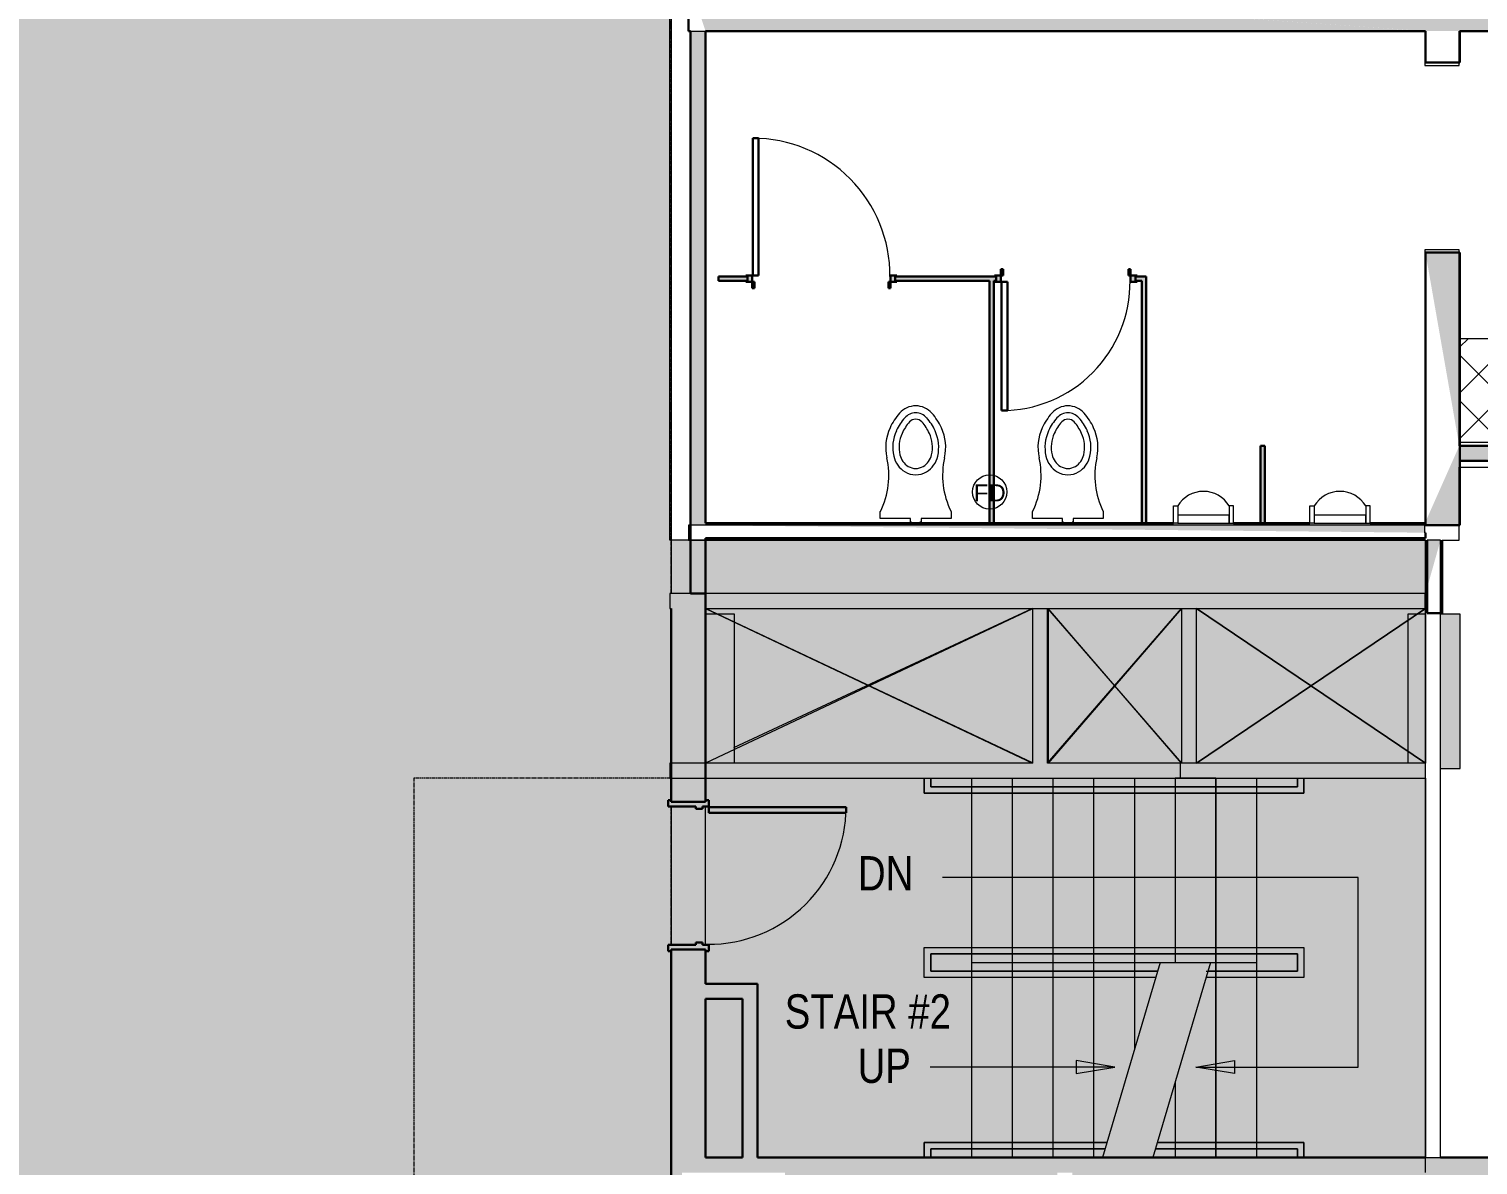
# Model space of a CAD drawing. Header units: inches. Extents: x -3744 to 107, y 238 to 2359.
# Drawn here: x -1227.5 to -889.6, y 1431.6 to 1696.6 of the extents above; entities that cross this region are included whole.
import ezdxf

# ---------------------------------------------------------------- set-up
doc = ezdxf.new("R2010")
doc.units = ezdxf.units.IN
doc.header["$MEASUREMENT"] = 0
doc.linetypes.add('IMPORT-CENTER2 _2_', pattern=[1.125, 0.75, -0.125, 0.125, -0.125])
doc.linetypes.add('IMPORT-HIDDEN4 _2_', pattern=[0.09375, 0.0625, -0.03125])
for name, color, linetype, lineweight in [('A-Anno-Bldg', 7, 'Continuous', 9), ('A-ANNO-NOTE', 131, 'Continuous', 9), ('A-Bldg-Patt', 7, 'Continuous', 9), ('A-DETL-GENF', 92, 'Continuous', 9), ('A-DETL-THIN', 151, 'Continuous', 9), ('A-DOOR', 31, 'Continuous', 18), ('A-Flor-Strs-Exst', 7, 'Continuous', 9), ('A-Grid', 7, 'IMPORT-CENTER2 _2_', 9), ('A-WALL', 113, 'Continuous', 18), ('A-Wall-Bldg', 7, 'Continuous', 9), ('A-WALL-PATT', 111, 'Continuous', 18), ('core model_dwg', 8, 'Continuous', 9), ('I-WALL', 2, 'Continuous', 18), ('P-SANR-FIXT', 6, 'Continuous', 18), ('Q-CASE', 31, 'Continuous', 18)]:
    doc.layers.add(name, color=color, linetype=linetype, lineweight=lineweight)
doc.styles.add('Arial', font='arial.ttf', dxfattribs={"width": 0.8, "height": 8})
doc.styles.add('Arial_1', font='arial.ttf', dxfattribs={"height": 4})
pattern_1 = [(225, (-873.228, 1599.397), (5.341485, -5.341485), []), (315, (-873.228, 1599.397), (5.341485, 5.341485), [])]

# ---------------------------------------------------------------- blocks, each defined once
blk = doc.blocks.new('Door - Single - Solid Door 3-6994858-Level 05  CONSTRUCTION')
at = {"layer": 'A-DOOR'}
h = blk.add_hatch(color=250, dxfattribs=at)
h.paths.add_polyline_path([(-13.63, -0.68), (-12.13, -0.68), (-12.13, -2.14), (-11.63, -2.14), (-11.63, -0.64), (-12.13, -0.64), (-12.13, 0.86), (-13.63, 0.86), (-13.63, 0.59), (-13.26, 0.59), (-13.26, -0.41), (-13.63, -0.41), (-13.63, -0.64)], flags=0)
h.paths.add_polyline_path([(19.62, -0.64), (19.62, -2.14), (20.12, -2.14), (20.12, -0.68), (21.62, -0.68), (21.62, -0.41), (21.24, -0.41), (21.24, 0.59), (21.62, 0.59), (21.62, 0.86), (20.12, 0.86), (20.12, -0.64)], flags=0)
at = {"layer": 'A-DOOR', "color": 8, "lineweight": 30}
for p, q in [((-12.01, 32.86), (-10.63, 32.86)), ((-12.01, 0.86), (-12.01, 32.86)), ((-10.63, 32.86), (-10.63, 0.86)), ((-13.63, 0.86), (-13.63, 0.59)), ((-12.13, 0.86), (-13.63, 0.86)), ((-12.13, -0.64), (-12.13, 0.86)), ((-10.63, 0.86), (-12.01, 0.86)), ((21.62, 0.86), (20.12, 0.86)), ((20.12, 0.86), (20.12, -0.64)), ((21.62, 0.59), (21.62, 0.86)), ((-13.63, -0.41), (-13.63, -0.68)), ((-13.63, -0.68), (-12.13, -0.68)), ((-11.63, -0.64), (-12.13, -0.64)), ((-12.13, -0.68), (-12.13, -2.14)), ((-12.13, -2.14), (-11.63, -2.14)), ((-11.63, -2.14), (-11.63, -0.64)), ((20.12, -0.64), (19.62, -0.64)), ((19.62, -0.64), (19.62, -2.14)), ((19.62, -2.14), (20.12, -2.14)), ((20.12, -2.14), (20.12, -0.68)), ((20.12, -0.68), (21.62, -0.68)), ((21.62, -0.68), (21.62, -0.41))]:
    blk.add_line(p, q, dxfattribs=at)
at = {"layer": 'A-DOOR', "lineweight": 9}
blk.add_arc((-12.01, 0.86), 32, 359.5, 90, dxfattribs=at)
blk = doc.blocks.new('Door - Single - Solid Door 4-V7-Level 05  CONSTRUCTION')
at = {"layer": 'A-DOOR'}
h = blk.add_hatch(color=250, dxfattribs=at)
h.paths.add_polyline_path([(-11.13, -0.86), (-11.13, 0.64), (-10.63, 0.64), (-10.63, 2.14), (-11.13, 2.14), (-11.13, 0.68), (-12.63, 0.68), (-12.63, 0.41), (-12.26, 0.41), (-12.26, -0.59), (-12.63, -0.59), (-12.63, -0.86), (-12.26, -0.86)], flags=0)
h.paths.add_polyline_path([(20.49, -0.86), (20.62, -0.86), (20.62, -0.59), (20.24, -0.59), (20.24, 0.41), (20.62, 0.41), (20.62, 0.68), (19.12, 0.68), (19.12, 2.14), (18.62, 2.14), (18.62, 0.64), (19.12, 0.64), (19.12, -0.86), (20.24, -0.86)], flags=0)
at = {"layer": 'A-DOOR', "color": 8, "lineweight": 30}
for p, q in [((-12.63, 0.68), (-11.13, 0.68)), ((-12.63, 0.41), (-12.63, 0.68)), ((-11.13, 2.14), (-10.63, 2.14)), ((-11.13, 0.68), (-11.13, 2.14)), ((-11.13, 0.64), (-11.13, -0.86)), ((-10.63, 0.64), (-11.13, 0.64)), ((-10.63, 2.14), (-10.63, 0.64)), ((18.62, 2.14), (19.12, 2.14)), ((18.62, 0.64), (18.62, 2.14)), ((19.12, 0.64), (18.62, 0.64)), ((19.12, 2.14), (19.12, 0.68)), ((19.12, 0.68), (20.62, 0.68)), ((19.12, -0.86), (19.12, 0.64)), ((20.62, 0.68), (20.62, 0.41)), ((-12.63, -0.86), (-12.63, -0.59)), ((-11.13, -0.86), (-12.63, -0.86)), ((-9.63, -0.86), (-11.01, -0.86)), ((-11.01, -0.86), (-11.01, -30.86)), ((-9.63, -30.86), (-9.63, -0.86)), ((20.62, -0.86), (19.12, -0.86)), ((20.62, -0.59), (20.62, -0.86)), ((-11.01, -30.86), (-9.63, -30.86))]:
    blk.add_line(p, q, dxfattribs=at)
at = {"layer": 'A-DOOR', "lineweight": 9}
blk.add_arc((-11.01, -0.86), 30, 270, 0.5, dxfattribs=at)
blk = doc.blocks.new('P-Toilet-Wall-3D - Wall Mount-7004060-Level 05  CONSTRUCTION')
at = {"layer": 'P-SANR-FIXT', "lineweight": 9}
for p, q in [((-1028.97, 1582.46), (-1028.97, 1584.08)), ((-1021.97, 1582.46), (-1028.97, 1582.46)), ((-1021.97, 1581.6), (-1021.97, 1582.46)), ((-1021.72, 1581.6), (-1021.97, 1581.6)), ((-1021.72, 1581.4), (-1021.72, 1581.6)), ((-1019.47, 1581.6), (-1019.72, 1581.6)), ((-1019.72, 1581.6), (-1019.72, 1581.4)), ((-1012.47, 1582.46), (-1019.47, 1582.46)), ((-1019.47, 1582.46), (-1019.47, 1581.6)), ((-1012.47, 1584.08), (-1012.47, 1582.46))]:
    blk.add_line(p, q, dxfattribs=at)
for centre, radius, start, end in [((-1020.72, 1603.7), 5.03, 41.296, 138.704), ((-1013.91, 1597.72), 14.09, 138.704, 155.296), ((-1013.91, 1597.72), 12.47, 138.704, 155.296), ((-1020.72, 1603.7), 3.4, 41.296, 138.704), ((-1020.72, 1603.7), 1.93, 41.296, 138.704), ((-1027.52, 1597.72), 12.47, 24.704, 41.296), ((-1027.52, 1597.72), 14.09, 24.704, 41.296), ((-1016.78, 1599.04), 10.93, 155.296, 192.704), ((-1016.78, 1599.04), 9.3, 155.296, 192.704), ((-1016.78, 1599.04), 7.83, 155.296, 192.704), ((-1013.91, 1597.72), 11, 138.704, 155.296), ((-1027.52, 1597.72), 11, 24.704, 41.296), ((-1024.65, 1599.04), 7.83, 347.296, 24.704), ((-1024.65, 1599.04), 9.3, 347.296, 24.704), ((-1024.65, 1599.04), 10.93, 347.296, 24.704), ((-1045.81, 1592.5), 18.83, 333.4615, 12.704), ((-1020.28, 1598.25), 5.71, 192.704, 239.296), ((-1020.28, 1598.25), 4.24, 192.704, 239.296), ((-1021.15, 1598.25), 4.24, 300.704, 347.296), ((-1021.15, 1598.25), 5.71, 300.704, 347.296), ((-995.62, 1592.5), 18.83, 167.296, 206.5385), ((-1020.72, 1597.53), 4.87, 239.296, 300.704), ((-1020.72, 1597.53), 3.4, 239.296, 300.704)]:
    blk.add_arc(centre, radius, start, end, dxfattribs=at)
blk = doc.blocks.new('C-Counter Top - ADJ HEIGHT-6993086-Level 05  CONSTRUCTION')
at = {"layer": 'Q-CASE', "lineweight": 9}
h = blk.add_hatch(dxfattribs=at)
h.set_pattern_fill('FP_1', color=256, style=0, pattern_type=2)
h.set_pattern_definition(pattern_1)
h.paths.add_polyline_path([(-47.26, 0), (-47.26, -0.75), (20.6, -0.75), (20.6, 0), (-46.27, 0)], flags=0)
h = blk.add_hatch(dxfattribs=at)
h.set_pattern_fill('FP_1', color=256, style=0, pattern_type=2)
h.set_pattern_definition(pattern_1)
h.paths.add_polyline_path([(20.6, -0.75), (-47.26, -0.75), (-47.26, -25), (20.6, -25)], flags=0)
h.paths.add_polyline_path([(-31.58, -3.06), (-20.56, -3.06), (-17.09, -3.22), (-16.84, -3.33), (-16.73, -3.58), (-16.57, -7.1), (-16.58, -17.07), (-16.73, -20.55), (-16.84, -20.8), (-17.1, -20.91), (-21.05, -21.06), (-31.59, -21.06), (-35.06, -20.91), (-35.31, -20.8), (-35.42, -20.54), (-35.57, -16.53), (-35.57, -7.1), (-35.42, -3.57), (-35.31, -3.33), (-35.05, -3.22), (-31.59, -3.06)], flags=0)
h.paths.add_polyline_path([(-2.78, -3.06), (8.25, -3.06), (11.72, -3.22), (11.97, -3.33), (12.08, -3.58), (12.23, -7.1), (12.23, -17.07), (12.08, -20.55), (11.97, -20.8), (11.71, -20.91), (7.76, -21.06), (-2.78, -21.06), (-6.25, -20.91), (-6.5, -20.8), (-6.61, -20.54), (-6.77, -16.53), (-6.77, -7.1), (-6.59, -3.53), (-6.5, -3.33), (-6.24, -3.22), (-2.78, -3.06)], flags=0)
h.paths.add_polyline_path([(-21.82, -7.46), (-25.59, -7.46), (-25.57, -8.41), (-25.6, -8.97), (-25.58, -9.02), (-25.58, -9.15), (-25.61, -9.27), (-25.67, -9.38), (-25.79, -9.5), (-25.91, -9.56), (-25.95, -9.58), (-26.07, -9.6), (-26.31, -9.54), (-26.41, -9.46), (-26.48, -9.38), (-26.54, -9.27), (-26.57, -9.15), (-26.56, -9.02), (-26.54, -9.02), (-26.57, -8.81), (-26.57, -8.33), (-26.57, -7.46), (-32.32, -7.46), (-33.13, -7.64), (-33.31, -7.75), (-33.81, -8.08), (-34.26, -8.81), (-34.3, -8.95), (-34.42, -9.56), (-34.42, -17.56), (-34.24, -18.37), (-34.14, -18.55), (-33.81, -19.05), (-33.08, -19.5), (-33.04, -19.52), (-32.32, -19.66), (-19.82, -19.66), (-19.02, -19.48), (-18.84, -19.38), (-18.33, -19.03), (-17.89, -18.32), (-17.87, -18.27), (-17.73, -17.56), (-17.73, -9.56), (-17.91, -8.76), (-18.01, -8.58), (-18.34, -8.08), (-19.07, -7.62), (-19.11, -7.61), (-19.82, -7.46), (-21.72, -7.46)], flags=0)
h.paths.add_polyline_path([(3.23, -7.46), (3.22, -7.46), (3.23, -8.41), (3.21, -8.97), (3.22, -9.02), (3.23, -9.15), (3.2, -9.27), (3.14, -9.38), (3.02, -9.5), (2.9, -9.56), (2.86, -9.58), (2.73, -9.6), (2.5, -9.54), (2.4, -9.46), (2.33, -9.38), (2.27, -9.27), (2.24, -9.15), (2.24, -9.02), (2.27, -9.02), (2.24, -8.81), (2.24, -8.33), (2.24, -7.46), (-3.52, -7.46), (-4.32, -7.64), (-4.5, -7.75), (-5, -8.08), (-5.45, -8.81), (-5.49, -8.95), (-5.61, -9.56), (-5.61, -17.56), (-5.43, -18.37), (-5.33, -18.55), (-5, -19.05), (-4.27, -19.5), (-4.23, -19.52), (-3.52, -19.66), (8.98, -19.66), (9.79, -19.48), (9.97, -19.38), (10.48, -19.03), (10.92, -18.32), (10.94, -18.27), (11.08, -17.56), (11.08, -9.56), (10.9, -8.76), (10.8, -8.58), (10.47, -8.08), (9.74, -7.62), (9.7, -7.61), (8.98, -7.46), (3.59, -7.46)], flags=0)
for p, q in [((-47.26, -0.75), (20.6, -0.75)), ((-47.26, -25), (20.6, -25))]:
    blk.add_line(p, q, dxfattribs=at)
blk = doc.blocks.new('Door - Single - Solid Door 3-7106579-Level 05  CONSTRUCTION')
at = {"layer": 'A-DOOR'}
h = blk.add_hatch(color=250, dxfattribs=at)
h.paths.add_polyline_path([(21.62, 4.34), (21.62, 4.84), (20.12, 4.84), (20.12, 3.34), (19.62, 3.34), (19.62, 1.84), (20.12, 1.84), (20.12, -4.66), (21.62, -4.66), (21.62, -3.91), (21.24, -3.91), (21.24, 4.09), (21.62, 4.09)], flags=0)
h.paths.add_polyline_path([(-11.63, 1.84), (-11.63, 3.34), (-12.13, 3.34), (-12.13, 4.84), (-13.63, 4.84), (-13.63, 4.09), (-13.26, 4.09), (-13.26, -3.91), (-13.63, -3.91), (-13.63, -4.66), (-12.13, -4.66), (-12.13, 1.84)], flags=0)
at = {"layer": 'A-DOOR', "color": 8, "lineweight": 30}
for p, q in [((-12.01, 36.84), (-10.63, 36.84)), ((-12.01, 4.84), (-12.01, 36.84)), ((-10.63, 36.84), (-10.63, 4.84)), ((-13.63, 4.84), (-13.63, 4.09)), ((-12.13, 4.84), (-13.63, 4.84)), ((-12.13, 3.34), (-12.13, 4.84)), ((-10.63, 4.84), (-12.01, 4.84)), ((21.62, 4.84), (20.12, 4.84)), ((20.12, 4.84), (20.12, 3.34)), ((21.62, 4.09), (21.62, 4.84)), ((-11.63, 3.34), (-12.13, 3.34)), ((-12.13, -4.66), (-12.13, 1.84)), ((-12.13, 1.84), (-11.63, 1.84)), ((-11.63, 1.84), (-11.63, 3.34)), ((20.12, 3.34), (19.62, 3.34)), ((19.62, 3.34), (19.62, 1.84)), ((19.62, 1.84), (20.12, 1.84)), ((20.12, 1.84), (20.12, -4.66)), ((-13.63, -3.91), (-13.63, -4.66)), ((-13.63, -4.66), (-12.13, -4.66)), ((20.12, -4.66), (21.62, -4.66)), ((21.62, -4.66), (21.62, -3.91))]:
    blk.add_line(p, q, dxfattribs=at)
at = {"layer": 'A-DOOR', "lineweight": 9}
blk.add_arc((-12.01, 4.84), 32, 359.5, 90, dxfattribs=at)
blk = doc.blocks.new('P-Urinal-Wall-3D - P-Urinal-Wall-3D-7000593-Level 05  CONSTRUCTION')
at = {"layer": 'P-SANR-FIXT', "lineweight": 9}
for p, q in [((-11.29, 1.75), (-11.29, 5.75)), ((-11.29, 5.75), (-10.29, 5.75)), ((-10.29, 5.75), (-10.29, 1.75)), ((1.71, 3.6), (-10.29, 3.6)), ((-10.29, 3.6), (-10.29, 1.75)), ((2.73, 5.75), (1.71, 5.75)), ((1.71, 5.75), (1.71, 1.75)), ((1.71, 1.75), (1.71, 3.6)), ((2.73, 1.75), (2.73, 5.75)), ((-10.29, 1.75), (-11.29, 1.75)), ((-10.29, 1.75), (1.71, 1.75)), ((1.71, 1.75), (2.73, 1.75))]:
    blk.add_line(p, q, dxfattribs=at)
blk.add_arc((-4.29, 2.14), 7, 31.0027, 148.9973, dxfattribs=at)
blk = doc.blocks.new('core model_dwg_1300 Eye - 5th Floor-6996771-Level 05  CONSTRUCTION')
at = {"layer": 'A-Anno-Bldg'}
blk.add_hatch(color=256, dxfattribs=at).paths.add_polyline_path([(-983.3, 1453), (-974.3, 1454.5), (-983.3, 1456)], flags=0)
at = {"layer": 'A-Bldg-Patt'}
for points in [[(-1069.72, 1525.4), (-1062.97, 1525.4), (-1062.97, 1560.13), (-1069.72, 1560.13), (-1069.72, 1558.3)], [(-946.36, 1453), (-955.36, 1454.5), (-946.36, 1456)]]:
    blk.add_hatch(color=256, dxfattribs=at).paths.add_polyline_path(points, flags=0)
h = blk.add_hatch(color=256, dxfattribs=at)
h.paths.add_polyline_path([(-898.33, 1524.13), (-893.72, 1524.13), (-893.72, 1560.13), (-898.33, 1560.13), (-898.33, 1525.4)], flags=0)
h.paths.add_polyline_path([(-901.83, 1525.4), (-901.83, 1560.13), (-905.97, 1560.13), (-905.97, 1525.4), (-901.97, 1525.4)], flags=0)
at = {"layer": 'A-Anno-Bldg'}
for p, q in [((-974.3, 1454.5), (-1017.34, 1454.5)), ((-974.3, 1454.5), (-983.3, 1456)), ((-983.3, 1456), (-983.3, 1453)), ((-983.3, 1453), (-974.3, 1454.5))]:
    blk.add_line(p, q, dxfattribs=at)
at = {"layer": 'A-Bldg-Patt'}
for p, q in [((-993.46, 1525.47), (-1069.72, 1561.47)), ((-993.46, 1561.4), (-1069.72, 1525.4)), ((-958.7, 1561.47), (-989.8, 1525.4)), ((-958.7, 1525.4), (-989.8, 1561.47)), ((-901.83, 1561.47), (-955.2, 1525.4)), ((-901.83, 1525.4), (-955.2, 1561.47)), ((-955.36, 1454.5), (-946.36, 1456)), ((-946.36, 1453), (-955.36, 1454.5)), ((-946.36, 1456), (-946.36, 1453))]:
    blk.add_line(p, q, dxfattribs=at)
at = {"layer": 'A-Bldg-Patt', "flags": 128}
blk.add_lwpolyline([(-955.36, 1454.5), (-917.52, 1454.5), (-917.52, 1498.72), (-1014.44, 1498.72)], dxfattribs=at)
at = {"layer": 'A-Flor-Strs-Exst'}
for p, q in [((-1007.72, 1521.9), (-1007.72, 1433.4)), ((-998.22, 1521.9), (-998.22, 1433.4)), ((-988.72, 1521.9), (-988.72, 1433.4)), ((-979.22, 1521.9), (-979.22, 1433.4)), ((-969.72, 1521.9), (-969.72, 1458.53)), ((-960.22, 1521.9), (-960.22, 1478.9)), ((-950.72, 1521.9), (-950.72, 1433.4)), ((-941.22, 1521.9), (-941.22, 1433.4)), ((-1007.72, 1478.9), (-941.22, 1478.9)), ((-963.69, 1478.9), (-977.15, 1433.4)), ((-951.98, 1478.9), (-965.43, 1433.4)), ((-960.22, 1451.03), (-960.22, 1433.4))]:
    blk.add_line(p, q, dxfattribs=at)
at = {"layer": 'A-Flor-Strs-Exst', "flags": 128}
for points in [[(-930.22, 1521.9), (-930.22, 1518.4), (-1018.72, 1518.4), (-1018.72, 1521.9)], [(-931.72, 1521.9), (-931.72, 1519.9), (-1017.22, 1519.9), (-1017.22, 1521.9)], [(-964.73, 1475.4), (-1018.72, 1475.4), (-1018.72, 1482.4), (-930.22, 1482.4), (-930.22, 1475.4), (-953.01, 1475.4)], [(-964.28, 1476.9), (-1017.22, 1476.9), (-1017.22, 1480.9), (-931.72, 1480.9), (-931.72, 1476.9), (-952.57, 1476.9)], [(-976.11, 1436.9), (-1018.72, 1436.9), (-1018.72, 1433.4)], [(-930.22, 1433.4), (-930.22, 1436.9), (-964.39, 1436.9)], [(-976.55, 1435.4), (-1017.22, 1435.4), (-1017.22, 1433.4)], [(-931.72, 1433.4), (-931.72, 1435.4), (-964.84, 1435.4)]]:
    blk.add_lwpolyline(points, dxfattribs=at)
at = {"layer": 'A-Grid'}
for p, q in [((-1077.72, 1564.97), (-1077.72, 2341.04)), ((-1077.72, 1483.02), (-1077.72, 1515.27))]:
    blk.add_line(p, q, dxfattribs=at)
at = {"layer": 'A-Wall-Bldg'}
for p, q in [((-1077.72, 1708.15), (-1077.72, 1564.97)), ((-989.8, 1561.47), (-989.8, 1525.4)), ((-1062.97, 1560.13), (-1069.72, 1560.13)), ((-1062.97, 1525.4), (-1062.97, 1560.13)), ((-893.72, 1560.13), (-898.33, 1560.13)), ((-1077.72, 1515.27), (-1077.72, 1483.02)), ((-1069.72, 1483.02), (-1069.72, 1515.27))]:
    blk.add_line(p, q, dxfattribs=at)
at = {"layer": 'A-Wall-Bldg', "flags": 128}
for points in [[(-901.83, 1560.13), (-905.97, 1560.13), (-905.97, 1525.4)], [(-898.33, 1524.13), (-893.72, 1524.13), (-893.72, 1560.13)]]:
    blk.add_lwpolyline(points, dxfattribs=at)
at = {"layer": 'A-Wall-Bldg', "linetype": 'IMPORT-HIDDEN4 _2_', "flags": 128}
blk.add_lwpolyline([(-1078.08, 1521.9), (-1137.72, 1521.9), (-1137.72, 1080.9), (-1077.72, 1080.9)], dxfattribs=at)
at = {"layer": 'A-Anno-Bldg', "char_height": 8, "line_spacing_factor": 0.941778, "style": 'Arial'}
for s, insert, width, attachment_point in [('DN', (-1027.72, 1503.71), 15.2784, 2), ('STAIR #2', (-1031.88, 1471.47), 45.8352, 2), ('UP', (-1021.84, 1458.8), 14.6908, 3)]:
    blk.add_mtext(s, dxfattribs=dict(at, insert=insert, width=width, attachment_point=attachment_point))
blk = doc.blocks.new('core model_dwg-6996768-Level 05  CONSTRUCTION')
blk.add_blockref('core model_dwg_1300 Eye - 5th Floor-6996771-Level 05  CONSTRUCTION', (0, 0))

msp = doc.modelspace()

# ---------------------------------------------------------------- hatches: boundary and pattern name
at = {"layer": 'A-DETL-GENF'}
h = msp.add_hatch(color=9, dxfattribs=at)
h.paths.add_polyline_path([(-383.34, 364.9), (17.53, 364.9), (17.53, 682.08), (1.53, 682.08), (1.53, 699.9), (-11.09, 699.9), (-11.09, 723.9), (1.53, 723.9), (1.53, 741.71), (17.53, 741.71), (17.53, 1043.71), (-295.09, 1043.71), (-295.09, 1026.58), (-295.24, 1026.23), (-295.59, 1026.08), (-336.59, 1026.08), (-336.59, 1010.58), (-367.41, 1010.58), (-367.41, 1041.58), (-352.09, 1041.58), (-352.09, 1083.08), (-334.47, 1083.08), (-334.47, 1325.08), (-350.47, 1325.08), (-350.47, 1342.9), (-363.09, 1342.9), (-363.09, 1366.9), (-350.47, 1366.9), (-350.47, 1384.71), (-334.47, 1384.71), (-334.47, 1685.08), (-350.47, 1685.08), (-350.47, 1702.9), (-363.09, 1702.9), (-363.09, 1726.9), (-350.47, 1726.9), (-350.47, 1744.71), (-334.47, 1744.71), (-334.47, 2045.08), (-350.47, 2045.08), (-350.47, 2067.08), (-364.09, 2067.08), (-364.09, 2080.71), (-387.53, 2080.71), (-387.53, 2096.71), (-687.9, 2096.71), (-687.9, 2080.71), (-705.72, 2080.71), (-705.72, 2068.08), (-729.72, 2068.08), (-729.72, 2080.71), (-747.53, 2080.71), (-747.53, 2096.71), (-1047.9, 2096.71), (-1047.9, 2080.71), (-1065.72, 2080.71), (-1065.72, 2068.08), (-1089.72, 2068.08), (-1089.72, 2080.71), (-1107.53, 2080.71), (-1107.53, 2096.71), (-1414.47, 2096.71), (-1414.47, 2080.71), (-1437.9, 2080.71), (-1437.9, 2061.08), (-1467.53, 2061.08), (-1467.53, 1854.9), (-2127.9, 1854.9), (-2127.9, 2061.08), (-2157.53, 2061.08), (-2157.53, 2080.71), (-2180.97, 2080.71), (-2180.97, 2096.71), (-2487.9, 2096.71), (-2487.9, 2080.71), (-2505.72, 2080.71), (-2505.72, 2068.08), (-2529.72, 2068.08), (-2529.72, 2080.71), (-2547.53, 2080.71), (-2547.53, 2096.71), (-2860.09, 2096.71), (-2860.09, 2260.21), (-3613.29, 2260.21), (-3613.29, 1886.27), (-3565.29, 1886.27), (-3565.29, 1702.15), (-3538.29, 1702.15), (-3538.29, 1641.65), (-3565.29, 1641.65), (-3565.29, 1462.15), (-3538.29, 1462.15), (-3538.29, 1401.65), (-3565.29, 1401.65), (-3565.29, 1222.15), (-3538.29, 1222.15), (-3538.29, 1161.65), (-3565.29, 1161.65), (-3565.29, 982.15), (-3538.29, 982.15), (-3538.29, 921.65), (-3565.29, 921.65), (-3565.29, 737.52), (-3613.29, 737.52), (-3613.29, 364.9), (-3212.09, 364.9), (-3212.09, 412.9), (-3027.97, 412.9), (-3027.97, 439.9), (-2967.47, 439.9), (-2967.47, 412.9), (-2787.97, 412.9), (-2787.97, 439.9), (-2727.47, 439.9), (-2727.47, 412.9), (-2547.97, 412.9), (-2547.97, 439.9), (-2487.47, 439.9), (-2487.47, 412.9), (-2307.97, 412.9), (-2307.97, 439.9), (-2247.47, 439.9), (-2247.47, 412.9), (-2067.97, 412.9), (-2067.97, 439.9), (-2007.47, 439.9), (-2007.47, 412.9), (-1827.97, 412.9), (-1827.97, 439.9), (-1767.47, 439.9), (-1767.47, 412.9), (-1587.97, 412.9), (-1587.97, 439.9), (-1527.47, 439.9), (-1527.47, 412.9), (-1347.97, 412.9), (-1347.97, 439.9), (-1287.47, 439.9), (-1287.47, 412.9), (-1107.97, 412.9), (-1107.97, 439.9), (-1047.47, 439.9), (-1047.47, 412.9), (-867.97, 412.9), (-867.97, 439.9), (-807.47, 439.9), (-807.47, 412.9), (-627.97, 412.9), (-627.97, 439.9), (-567.47, 439.9), (-567.47, 412.9), (-383.34, 412.9)], flags=0)
h.paths.add_polyline_path([(-3608.77, 369.4), (-3608.77, 393.4), (-3584.77, 393.4), (-3584.77, 369.4)], flags=0)
h.paths.add_polyline_path([(13.03, 376.27), (-10.97, 376.27), (-10.97, 400.27), (13.03, 400.27)], flags=0)
h.paths.add_polyline_path([(-369.72, 378.52), (-369.72, 429.9), (-345.72, 429.9), (-345.72, 378.52)], flags=0)
h.paths.add_polyline_path([(-3249.72, 378.52), (-3249.72, 429.9), (-3225.72, 429.9), (-3225.72, 378.52)], flags=0)
h.paths.add_polyline_path([(-3599.66, 699.9), (-3599.66, 723.9), (-3548.29, 723.9), (-3548.29, 699.9), (-3570.14, 699.9)], flags=0)
h.paths.add_polyline_path([(-354.98, 778.9), (-369.72, 778.9), (-369.72, 802.9), (-345.72, 802.9), (-345.72, 778.9)], flags=0)
h.paths.add_polyline_path([(-717.72, 778.9), (-741.72, 778.9), (-741.72, 802.9), (-717.72, 802.9)], flags=0)
h.paths.add_polyline_path([(-1069.72, 778.9), (-1077.72, 778.9), (-1077.72, 802.9), (-1053.72, 802.9), (-1053.72, 778.9), (-1065.72, 778.9)], flags=0)
h.paths.add_polyline_path([(-1321.72, 778.9), (-1321.72, 802.9), (-1297.72, 802.9), (-1297.72, 778.9)], flags=0)
h.paths.add_polyline_path([(-1569.72, 778.9), (-1569.72, 802.9), (-1545.72, 802.9), (-1545.72, 778.9)], flags=0)
h.paths.add_polyline_path([(-1785.72, 778.9), (-1809.72, 778.9), (-1809.72, 802.9), (-1785.72, 802.9)], flags=0)
h.paths.add_polyline_path([(-2025.72, 778.9), (-2049.72, 778.9), (-2049.72, 802.9), (-2025.72, 802.9)], flags=0)
h.paths.add_polyline_path([(-2273.72, 778.9), (-2297.72, 778.9), (-2297.72, 802.9), (-2273.72, 802.9)], flags=0)
h.paths.add_polyline_path([(-2517.72, 778.9), (-2541.72, 778.9), (-2541.72, 802.9), (-2517.72, 802.9)], flags=0)
h.paths.add_polyline_path([(-2853.72, 778.9), (-2877.72, 778.9), (-2877.72, 802.9), (-2853.72, 802.9)], flags=0)
h.paths.add_polyline_path([(-3211.97, 778.9), (-3211.97, 802.9), (-3187.97, 802.9), (-3187.97, 778.9)], flags=0)
h.paths.add_polyline_path([(-745.22, 941.4), (-874.86, 941.4), (-874.86, 965.4), (-1077.72, 965.4), (-1077.72, 1080.9), (-717.72, 1080.9), (-717.72, 941.4), (-741.72, 941.4)], flags=0)
h.paths.add_polyline_path([(-2517.72, 941.4), (-2877.72, 941.4), (-2877.72, 1015.27), (-2878.47, 1015.27), (-2878.47, 1016.77), (-2876.97, 1016.77), (-2876.97, 1017.27), (-2875.47, 1017.27), (-2875.47, 1016.77), (-2873.47, 1016.77), (-2873.47, 1015.27), (-2874.22, 1015.27), (-2874.22, 1012.9), (-2850.22, 1012.9), (-2850.22, 988.9), (-2874.22, 988.9), (-2874.22, 944.9), (-2748.22, 944.9), (-2748.22, 1072.9), (-2874.22, 1072.9), (-2874.22, 1054.52), (-2873.47, 1054.52), (-2873.47, 1053.02), (-2875.47, 1053.02), (-2875.47, 1052.52), (-2876.97, 1052.52), (-2876.97, 1053.02), (-2878.47, 1053.02), (-2878.47, 1054.52), (-2877.72, 1054.52), (-2877.72, 1080.9), (-2517.72, 1080.9), (-2517.72, 944.9)], flags=0)
h.paths.add_polyline_path([(-741.72, 944.9), (-721.22, 944.9), (-721.22, 988.9), (-745.22, 988.9), (-745.22, 1012.9), (-721.22, 1012.9), (-721.22, 1077.4), (-1062.97, 1077.4), (-1062.97, 1042.4), (-1065.72, 1042.4), (-1065.72, 1003.9), (-1062.97, 1003.9), (-1062.97, 977.4), (-859.47, 977.4), (-859.47, 981.15), (-847.22, 981.15), (-847.22, 945.15), (-859.47, 945.15), (-859.47, 965.4), (-871.36, 965.4), (-871.36, 944.9), (-745.22, 944.9)], flags=0)
h.paths.add_polyline_path([(-2532.47, 944.9), (-2529.72, 944.9), (-2529.72, 967.9), (-2532.47, 967.9), (-2532.47, 972.4), (-2735.97, 972.4), (-2735.97, 945.15), (-2736.22, 945.15), (-2736.22, 944.9), (-2732.38, 944.9)], flags=0)
h.paths.add_polyline_path([(-2734.69, 975.9), (-2532.47, 975.9), (-2532.47, 1003.9), (-2529.72, 1003.9), (-2529.72, 1042.4), (-2532.47, 1042.4), (-2532.47, 1072.9), (-2735.97, 1072.9), (-2735.97, 1036.9), (-2736.22, 1036.9), (-2736.22, 981.15), (-2735.97, 981.15), (-2735.97, 975.9)], flags=0)
h.paths.add_polyline_path([(-1297.72, 1012.9), (-1321.72, 1012.9), (-1321.72, 1036.9), (-1297.72, 1036.9)], flags=0)
h.paths.add_polyline_path([(13.03, 1013.9), (-10.97, 1013.9), (-10.97, 1037.9), (13.03, 1037.9), (13.03, 1036.63)], flags=0)
h.paths.add_polyline_path([(-1545.72, 1018.9), (-1569.72, 1018.9), (-1569.72, 1042.9), (-1545.72, 1042.9), (-1545.72, 1036.9)], flags=0)
h.paths.add_polyline_path([(-3211.97, 1018.9), (-3211.97, 1042.9), (-3187.97, 1042.9), (-3187.97, 1018.9)], flags=0)
h.paths.add_polyline_path([(-1809.72, 1018.9), (-1809.72, 1042.9), (-1785.72, 1042.9), (-1785.72, 1018.9)], flags=0)
h.paths.add_polyline_path([(-2025.72, 1018.9), (-2049.72, 1018.9), (-2049.72, 1042.9), (-2025.72, 1042.9)], flags=0)
h.paths.add_polyline_path([(-2265.72, 1018.9), (-2289.72, 1018.9), (-2289.72, 1042.9), (-2265.72, 1042.9)], flags=0)
h.paths.add_polyline_path([(-847.22, 1036.9), (-859.47, 1036.9), (-859.47, 1072.9), (-847.22, 1072.9)], flags=0)
h.paths.add_polyline_path([(-2529.72, 1220.9), (-2877.72, 1220.9), (-2877.72, 1233.27), (-2878.47, 1233.27), (-2878.47, 1234.77), (-2876.47, 1234.77), (-2876.47, 1235.27), (-2874.97, 1235.27), (-2874.97, 1234.77), (-2873.47, 1234.77), (-2873.47, 1233.27), (-2874.22, 1233.27), (-2874.22, 1228.9), (-2748.22, 1228.9), (-2748.22, 1419.9), (-2839.22, 1419.9), (-2839.22, 1275.15), (-2874.22, 1275.15), (-2874.22, 1272.52), (-2873.47, 1272.52), (-2873.47, 1271.02), (-2874.97, 1271.02), (-2874.97, 1270.52), (-2876.47, 1270.52), (-2876.47, 1271.02), (-2878.47, 1271.02), (-2878.47, 1272.52), (-2877.72, 1272.52), (-2877.72, 1352.77), (-2878.47, 1352.77), (-2878.47, 1354.27), (-2876.97, 1354.27), (-2876.97, 1354.77), (-2875.47, 1354.77), (-2875.47, 1354.27), (-2873.47, 1354.27), (-2873.47, 1352.77), (-2874.22, 1352.77), (-2874.22, 1348.4), (-2842.72, 1348.4), (-2842.72, 1384.4), (-2874.22, 1384.4), (-2874.22, 1380.02), (-2873.47, 1380.02), (-2873.47, 1378.52), (-2875.47, 1378.52), (-2875.47, 1378.02), (-2876.97, 1378.02), (-2876.97, 1378.52), (-2878.47, 1378.52), (-2878.47, 1380.02), (-2877.72, 1380.02), (-2877.72, 1387.9), (-2861.72, 1387.9), (-2861.72, 1429.9), (-2877.72, 1429.9), (-2877.72, 1566.27), (-2878.47, 1566.27), (-2878.47, 1567.77), (-2877.72, 1567.77), (-2877.72, 1604.02), (-2878.47, 1604.02), (-2878.47, 1605.52), (-2877.72, 1605.52), (-2877.72, 1652.52), (-2878.47, 1652.52), (-2878.47, 1654.02), (-2877.72, 1654.02), (-2877.72, 1690.27), (-2878.47, 1690.27), (-2878.47, 1691.77), (-2877.72, 1691.77), (-2877.72, 1788.15), (-2517.72, 1788.15), (-2517.72, 1517.52), (-2516.97, 1517.52), (-2516.97, 1516.02), (-2523.47, 1516.02), (-2523.47, 1515.52), (-2524.97, 1515.52), (-2524.97, 1516.02), (-2526.47, 1516.02), (-2526.47, 1517.52), (-2525.72, 1517.52), (-2525.72, 1521.9), (-2693.6, 1521.9), (-2693.6, 1433.4), (-2537.85, 1433.4), (-2537.85, 1473.9), (-2525.72, 1473.9), (-2525.72, 1478.27), (-2526.47, 1478.27), (-2526.47, 1479.77), (-2524.97, 1479.77), (-2524.97, 1480.27), (-2523.47, 1480.27), (-2523.47, 1479.77), (-2516.97, 1479.77), (-2516.97, 1478.27), (-2517.72, 1478.27), (-2517.72, 1393.19), (-2516.97, 1393.19), (-2516.97, 1391.69), (-2518.47, 1391.69), (-2518.47, 1391.19), (-2519.97, 1391.19), (-2519.97, 1391.69), (-2526.47, 1391.69), (-2526.47, 1393.19), (-2525.72, 1393.19), (-2525.72, 1403.82), (-2549.78, 1403.82), (-2549.78, 1403.07), (-2551.28, 1403.07), (-2551.28, 1404.57), (-2551.78, 1404.57), (-2551.78, 1406.57), (-2551.28, 1406.57), (-2551.28, 1408.07), (-2549.78, 1408.07), (-2549.78, 1407.32), (-2544.72, 1407.32), (-2544.72, 1429.4), (-2544.22, 1429.4), (-2544.22, 1429.9), (-2607.72, 1429.9), (-2607.72, 1407.32), (-2601.15, 1407.32), (-2601.15, 1408.07), (-2599.65, 1408.07), (-2599.65, 1406.57), (-2599.15, 1406.57), (-2599.15, 1404.57), (-2599.65, 1404.57), (-2599.65, 1403.07), (-2601.15, 1403.07), (-2601.15, 1403.82), (-2607.72, 1403.82), (-2607.72, 1325.9), (-2525.72, 1325.9), (-2525.72, 1353.94), (-2526.47, 1353.94), (-2526.47, 1355.44), (-2519.97, 1355.44), (-2519.97, 1355.94), (-2518.47, 1355.94), (-2518.47, 1355.44), (-2516.97, 1355.44), (-2516.97, 1353.94), (-2517.72, 1353.94), (-2517.72, 1220.9), (-2525.72, 1220.9)], flags=0)
h.paths.add_polyline_path([(-1069.72, 1561.47), (-1069.72, 1560.13), (-1062.97, 1560.13), (-1062.97, 1525.4), (-1069.72, 1525.4), (-1069.72, 1522.23), (-1077.72, 1521.91), (-1077.72, 1561.47), (-1073.22, 1561.47)], flags=0)
h.paths.add_polyline_path([(-1069.72, 1564.97), (-901.83, 1564.97), (-901.83, 1577.4), (-1069.72, 1577.4), (-1069.72, 1570.4)], flags=0)
h.paths.add_polyline_path([(-721.22, 1228.9), (-721.22, 1233.65), (-717.72, 1233.65), (-717.72, 1228.9)], flags=0)
h.paths.add_polyline_path([(-759.08, 1220.9), (-1077.72, 1220.9), (-1077.72, 1481.52), (-1078.47, 1481.52), (-1078.47, 1483.02), (-1071.97, 1483.02), (-1071.97, 1483.52), (-1070.47, 1483.52), (-1070.47, 1483.02), (-1068.97, 1483.02), (-1068.97, 1481.52), (-1069.72, 1481.52), (-1069.72, 1473.9), (-1057.58, 1473.9), (-1057.58, 1433.4), (-901.83, 1433.4), (-901.83, 1525.4), (-905.97, 1525.4), (-905.97, 1560.13), (-901.83, 1560.13), (-901.83, 1561.47), (-1069.72, 1561.47), (-1069.72, 1564.97), (-1073.22, 1564.97), (-1073.22, 1577.4), (-1078.08, 1577.4), (-1078.08, 1708.15), (-1075.22, 1708.15), (-1075.22, 1744.15), (-1062.97, 1744.15), (-1062.97, 1708.15), (-732.47, 1708.15), (-732.47, 1744.15), (-720.22, 1744.15), (-720.22, 1708.15), (-717.72, 1708.15), (-717.72, 1429.9), (-733.72, 1429.9), (-733.72, 1387.9), (-717.72, 1387.9), (-717.72, 1379.65), (-721.22, 1379.65), (-721.22, 1384.4), (-752.72, 1384.4), (-752.72, 1348.4), (-721.22, 1348.4), (-721.22, 1353.15), (-717.72, 1353.15), (-717.72, 1272.15), (-721.22, 1272.15), (-721.22, 1275.15), (-756.22, 1275.15), (-756.22, 1429.9), (-847.22, 1429.9), (-847.22, 1228.9), (-721.22, 1228.9), (-721.22, 1220.9)], flags=0)
h.paths.add_polyline_path([(-2532.47, 1228.9), (-2532.47, 1259.4), (-2525.72, 1259.4), (-2525.72, 1317.9), (-2744.72, 1317.9), (-2744.72, 1259.4), (-2735.97, 1259.4), (-2735.97, 1228.9), (-2545.26, 1228.9)], flags=0)
h.paths.add_polyline_path([(-1062.97, 1228.9), (-859.47, 1228.9), (-859.47, 1259.4), (-850.72, 1259.4), (-850.72, 1317.9), (-1069.72, 1317.9), (-1069.72, 1259.4), (-1062.97, 1259.4)], flags=0)
h.paths.add_polyline_path([(-752.72, 1287.4), (-721.22, 1287.4), (-721.22, 1344.9), (-752.72, 1344.9), (-752.72, 1298.39)], flags=0)
h.paths.add_polyline_path([(-2859.92, 1287.4), (-2842.72, 1287.4), (-2842.72, 1344.9), (-2874.22, 1344.9), (-2874.22, 1287.4), (-2869.5, 1287.4)], flags=0)
h.paths.add_polyline_path([(-1023.83, 1325.9), (-987.72, 1325.9), (-987.72, 1403.82), (-994.65, 1403.82), (-994.65, 1407.32), (-987.72, 1407.32), (-987.72, 1429.9), (-1051.22, 1429.9), (-1051.22, 1407.32), (-1045.28, 1407.32), (-1045.28, 1403.82), (-1069.72, 1403.82), (-1069.72, 1325.9), (-1042.65, 1325.9)], flags=0)
h.paths.add_polyline_path([(-2744.72, 1325.9), (-2611.22, 1325.9), (-2611.22, 1429.9), (-2711.12, 1429.9), (-2711.12, 1417.65), (-2744.72, 1417.65), (-2744.72, 1329.63)], flags=0)
h.paths.add_polyline_path([(-870.39, 1325.9), (-850.72, 1325.9), (-850.72, 1417.65), (-884.31, 1417.65), (-884.31, 1429.9), (-984.22, 1429.9), (-984.22, 1325.9), (-884.31, 1325.9)], flags=0)
h.paths.add_polyline_path([(-752.72, 1387.9), (-737.22, 1387.9), (-737.22, 1429.9), (-752.72, 1429.9), (-752.72, 1423.9), (-742.14, 1423.9), (-742.14, 1405.9), (-752.72, 1405.9)], flags=0)
h.paths.add_polyline_path([(-2842.72, 1387.9), (-2842.72, 1405.9), (-2853.29, 1405.9), (-2853.29, 1423.9), (-2842.72, 1423.9), (-2842.72, 1429.9), (-2858.22, 1429.9), (-2858.22, 1387.9)], flags=0)
h.paths.add_polyline_path([(-1437.72, 1402.9), (-1461.72, 1402.9), (-1461.72, 1426.9), (-1437.72, 1426.9)], flags=0)
h.paths.add_polyline_path([(-1785.72, 1402.9), (-1809.72, 1402.9), (-1809.72, 1426.9), (-1785.72, 1426.9)], flags=0)
h.paths.add_polyline_path([(-2133.53, 1402.9), (-2157.53, 1402.9), (-2157.53, 1426.9), (-2133.49, 1426.9), (-2133.49, 1402.9)], flags=0)
h.paths.add_polyline_path([(-3187.97, 1402.9), (-3211.97, 1402.9), (-3211.97, 1426.9), (-3187.97, 1426.9)], flags=0)
h.paths.add_polyline_path([(-2810.92, 1423.4), (-2748.22, 1423.4), (-2748.22, 1429.9), (-2839.22, 1429.9), (-2839.22, 1423.4), (-2833.64, 1423.4)], flags=0)
h.paths.add_polyline_path([(-2526.47, 1433.4), (-2525.72, 1433.4), (-2525.72, 1470.4), (-2534.35, 1470.4), (-2534.35, 1433.4)], flags=0)
h.paths.add_polyline_path([(-1069.72, 1433.4), (-1061.08, 1433.4), (-1061.08, 1470.4), (-1069.72, 1470.4), (-1069.72, 1444.25)], flags=0)
h.paths.add_polyline_path([(-1070.47, 1514.77), (-1071.97, 1514.77), (-1071.97, 1515.27), (-1078.47, 1515.27), (-1078.47, 1516.77), (-1077.72, 1516.77), (-1077.72, 1521.9), (-1069.72, 1521.9), (-1069.72, 1516.77), (-1068.97, 1516.77), (-1068.97, 1515.27), (-1070.47, 1515.27)], flags=0)
h.paths.add_polyline_path([(-2602.12, 1525.4), (-2532.47, 1525.4), (-2532.47, 1560.13), (-2525.72, 1560.13), (-2525.72, 1561.47), (-2602.12, 1561.47), (-2602.12, 1553.65)], flags=0)
h.paths.add_polyline_path([(-2640.23, 1525.4), (-2640.23, 1561.47), (-2693.6, 1561.47), (-2693.6, 1560.13), (-2689.47, 1560.13), (-2689.47, 1525.4), (-2678.54, 1525.4)], flags=0)
h.paths.add_polyline_path([(-2605.62, 1525.4), (-2605.62, 1561.47), (-2636.73, 1561.47), (-2636.73, 1525.4), (-2612.35, 1525.4)], flags=0)
h.paths.add_polyline_path([(-2546.17, 1564.97), (-2525.72, 1564.97), (-2525.72, 1577.9), (-2693.6, 1577.9), (-2693.6, 1564.97), (-2579.26, 1564.97)], flags=0)
h.paths.add_polyline_path([(-2535.72, 1708.15), (-2532.47, 1708.15), (-2532.47, 1744.15), (-2525.72, 1744.15), (-2525.72, 1776.15), (-2874.22, 1776.15), (-2874.22, 1744.15), (-2862.97, 1744.15), (-2862.97, 1708.15), (-2612.35, 1708.15)], flags=0)
h.paths.add_polyline_path([(-3187.97, 1738.9), (-3211.97, 1738.9), (-3211.97, 1762.9), (-3187.97, 1762.9)], flags=0)
h.paths.add_polyline_path([(-1437.72, 1793.9), (-1461.9, 1793.9), (-1461.9, 1817.9), (-1437.72, 1817.9)], flags=0)
h.paths.add_polyline_path([(-1809.72, 1793.9), (-1809.72, 1817.9), (-1785.72, 1817.9), (-1785.72, 1793.9)], flags=0)
h.paths.add_polyline_path([(-2157.53, 1793.9), (-2157.53, 1817.9), (-2133.53, 1817.9), (-2133.53, 1793.9), (-2157.49, 1793.9)], flags=0)
h.paths.add_polyline_path([(-3599.66, 1899.9), (-3599.66, 1923.9), (-3548.29, 1923.9), (-3548.29, 1899.9), (-3567.04, 1899.9)], flags=0)
h.paths.add_polyline_path([(-2877.72, 2067.08), (-2889.66, 2067.08), (-2889.66, 2091.08), (-2865.66, 2091.08), (-2865.66, 2067.08), (-2877.11, 2067.08)], flags=0)
h.paths.add_polyline_path([(-3187.97, 2067.08), (-3211.97, 2067.08), (-3211.97, 2091.08), (-3187.97, 2091.08)], flags=0)
h.paths.add_polyline_path([(-3211.97, 2231.21), (-3211.97, 2255.21), (-3187.97, 2255.21), (-3187.97, 2231.21)], flags=0)
h.paths.add_polyline_path([(-3584.47, 2231.71), (-3608.47, 2231.71), (-3608.47, 2255.71), (-3584.47, 2255.71), (-3584.47, 2253.95)], flags=0)
h.paths.add_polyline_path([(-2889.66, 2234.71), (-2889.72, 2234.71), (-2889.72, 2258.71), (-2865.72, 2258.71), (-2865.72, 2234.71), (-2877.11, 2234.71)], flags=0)
at = {"layer": 'A-WALL-PATT', "lineweight": 9}
h = msp.add_hatch(color=7, dxfattribs=at)
h.paths.add_polyline_path([(-1073.72, 1708.15), (-1069.72, 1696.15), (-901.97, 1696.15), (-1023.83, 1704.66)], flags=0)
h.paths.add_polyline_path([(-893.83, 1696.15), (-724.72, 1696.15), (-719.47, 1705.15), (-719.47, 1696.15), (-717.72, 1696.15), (-717.72, 1708.15), (-1073.72, 1708.15), (-893.97, 1696.15)], flags=0)
h.paths.add_polyline_path([(-901.83, 1696.15), (-893.97, 1696.15), (-1073.72, 1708.15), (-1023.83, 1704.67)], flags=0)
h = msp.add_hatch(color=7, dxfattribs=at)
h.paths.add_polyline_path([(-1069.72, 1564.97), (-1069.72, 1577.4), (-1070.57, 1577.4), (-1070.56, 1577.43), (-1073.22, 1577.4), (-1073.22, 1564.97)], flags=0)
h.paths.add_polyline_path([(-1069.83, 1580.86), (-1069.82, 1580.9), (-1069.72, 1580.9), (-1069.72, 1696.15), (-1073.22, 1696.15), (-1073.22, 1580.89)], flags=0)
h = msp.add_hatch(color=7, dxfattribs=at)
h.paths.add_polyline_path([(-893.96, 1580.9), (-893.83, 1580.9), (-893.83, 1644.54), (-901.83, 1644.54), (-901.83, 1644.39), (-893.96, 1599.4), (-901.83, 1581.69), (-901.83, 1580.9)], flags=0)
h.paths.add_polyline_path([(-893.97, 1688.84), (-893.83, 1688.84), (-893.83, 1696.15), (-893.97, 1696.14), (-893.97, 1695.6)], flags=0)
h = msp.add_hatch(color=7, dxfattribs=at)
h.paths.add_polyline_path([(-967.96, 1637.9), (-966.96, 1637.9), (-966.96, 1638.9), (-969.46, 1638.9), (-969.46, 1637.9)], flags=0)
h.paths.add_polyline_path([(-1025.47, 1637.9), (-1001.96, 1637.9), (-1001.96, 1638.9), (-1025.47, 1638.9)], flags=0)
h.paths.add_polyline_path([(-1059.97, 1637.9), (-1059.97, 1638.9), (-1066.72, 1638.9), (-1066.72, 1637.9)], flags=0)
for points in [[(-1002.47, 1581.4), (-1002.47, 1637.9), (-1003.47, 1637.9), (-1003.47, 1581.4)], [(-966.96, 1581.4), (-966.96, 1637.9), (-967.96, 1637.9), (-967.96, 1581.4)], [(-940.28, 1581.4), (-939.28, 1581.4), (-939.28, 1599.4), (-940.28, 1599.4), (-940.28, 1585.4)], [(-893.83, 1595.9), (-825.97, 1599.4), (-893.83, 1599.4)], [(-924.55, 1561.47), (-901.83, 1561.47), (-901.83, 1564.97), (-1069.72, 1564.97), (-1069.72, 1561.47), (-957.65, 1561.47)], [(-1066.22, 1470.4), (-1057.58, 1470.4), (-1057.58, 1473.9), (-1069.72, 1473.9), (-1069.72, 1470.4)], [(-1057.58, 1433.4), (-1057.58, 1470.4), (-1061.08, 1470.4), (-1061.08, 1433.4), (-1059.33, 1433.4)]]:
    msp.add_hatch(color=7, dxfattribs=at).paths.add_polyline_path(points, flags=0)
h = msp.add_hatch(color=7, dxfattribs=at)
h.paths.add_polyline_path([(-901.96, 1579.15), (-901.96, 1581.4), (-1069.72, 1581.4), (-1069.72, 1580.86), (-924.55, 1579.38)], flags=0)
h.paths.add_polyline_path([(-901.83, 1577.9), (-901.96, 1579.15), (-901.96, 1577.9)], flags=0)
h = msp.add_hatch(color=7, dxfattribs=at)
h.paths.add_polyline_path([(-898.33, 1577.4), (-901.46, 1577.4), (-901.46, 1566.28)], flags=0)
h.paths.add_polyline_path([(-898.33, 1560.4), (-897.96, 1560.4), (-897.96, 1577.4), (-898.33, 1577.4), (-898.33, 1561.47)], flags=0)
h = msp.add_hatch(color=7, dxfattribs=at)
h.paths.add_polyline_path([(-1077.72, 1228.9), (-1069.72, 1228.9), (-1069.72, 1405.9), (-1075.22, 1405.9), (-1075.22, 1429.9), (-1069.72, 1429.9), (-1069.72, 1481.9), (-1077.72, 1481.9), (-1077.72, 1298.39)], flags=0)
h.paths.add_polyline_path([(-1077.72, 1516.4), (-1069.72, 1516.4), (-1069.72, 1521.9), (-1077.72, 1521.9), (-1077.72, 1517.18)], flags=0)
h.paths.add_polyline_path([(-1077.72, 1521.91), (-1069.72, 1522.23), (-1069.72, 1561.47), (-1077.72, 1561.47), (-1077.72, 1525.4)], flags=0)
h = msp.add_hatch(color=7, dxfattribs=at)
h.paths.add_polyline_path([(-752.72, 1429.9), (-752.72, 1431.34), (-750.27, 1432.35)], flags=0)
h.paths.add_polyline_path([(-749.22, 1429.9), (-749.22, 1432.78), (-747.72, 1433.4), (-1069.72, 1433.4), (-1069.72, 1429.9), (-752.72, 1429.9)], flags=0)

# ---------------------------------------------------------------- linework, layer by layer
at = {"layer": 'A-ANNO-NOTE'}
msp.add_circle((-1003.47, 1588.65), 4, dxfattribs=at)
msp.add_circle((-1003.47, 1588.65), 4, dxfattribs=at)
at = {"layer": 'A-DETL-THIN'}
for p, q in [((-1078.08, 1577.4), (-1078.08, 1708.15)), ((-901.83, 1577.4), (-1078.08, 1577.4)), ((-901.83, 1429.9), (-901.83, 1577.4)), ((-1069.72, 1561.47), (-993.46, 1525.4)), ((-993.46, 1561.47), (-1063.24, 1528.93)), ((-989.96, 1525.4), (-958.7, 1561.47)), ((-989.96, 1561.47), (-958.7, 1525.4)), ((-955.2, 1525.4), (-901.83, 1561.47)), ((-955.2, 1561.47), (-901.83, 1525.4)), ((-1018.72, 1521.9), (-1018.72, 1518.4)), ((-1017.22, 1521.9), (-1017.22, 1519.9)), ((-1007.72, 1521.9), (-1007.72, 1433.4)), ((-998.22, 1521.9), (-998.22, 1433.4)), ((-988.72, 1521.9), (-988.72, 1433.4)), ((-979.22, 1521.9), (-979.22, 1433.4)), ((-969.72, 1521.9), (-969.72, 1458.53)), ((-950.72, 1521.9), (-960.22, 1521.9)), ((-960.22, 1521.9), (-960.22, 1478.9)), ((-950.72, 1433.4), (-950.72, 1521.9)), ((-941.22, 1521.9), (-941.22, 1433.4)), ((-931.72, 1519.9), (-931.72, 1521.9)), ((-930.22, 1518.4), (-930.22, 1521.9)), ((-1018.72, 1518.4), (-930.22, 1518.4)), ((-1017.22, 1519.9), (-931.72, 1519.9)), ((-1018.72, 1482.4), (-930.22, 1482.4)), ((-931.72, 1480.9), (-1017.22, 1480.9)), ((-1017.22, 1480.9), (-1017.22, 1476.9)), ((-931.72, 1476.9), (-931.72, 1480.9)), ((-930.22, 1482.4), (-930.22, 1475.4)), ((-1017.22, 1476.9), (-964.28, 1476.9)), ((-1007.72, 1478.9), (-941.22, 1478.9)), ((-953.01, 1476.9), (-931.72, 1476.9)), ((-930.22, 1475.4), (-953.01, 1475.4)), ((-1018.72, 1433.4), (-1018.72, 1436.9)), ((-1018.72, 1436.9), (-976.11, 1436.9)), ((-964.39, 1436.9), (-930.22, 1436.9)), ((-930.22, 1436.9), (-930.22, 1433.4)), ((-1017.22, 1433.4), (-1017.22, 1435.4)), ((-1017.22, 1435.4), (-976.55, 1435.4)), ((-964.84, 1435.4), (-931.72, 1435.4)), ((-941.22, 1433.4), (-950.72, 1433.4)), ((-931.72, 1435.4), (-931.72, 1433.4))]:
    msp.add_line(p, q, dxfattribs=at)
at = {"layer": 'A-WALL', "color": 8, "lineweight": 30}
for p, q in [((-1073.72, 1708.15), (-1073.72, 1696.15)), ((-1073.72, 1696.15), (-1073.22, 1696.15)), ((-1069.72, 1696.15), (-901.83, 1696.15)), ((-901.83, 1696.15), (-901.83, 1688.84)), ((-893.83, 1696.15), (-825.97, 1696.15)), ((-893.83, 1688.84), (-893.83, 1696.15)), ((-901.83, 1688.84), (-893.83, 1688.84)), ((-893.83, 1644.54), (-901.83, 1644.54)), ((-901.83, 1644.54), (-901.83, 1580.9)), ((-893.83, 1580.9), (-893.83, 1644.54)), ((-901.83, 1580.9), (-893.83, 1580.9)), ((-1077.72, 1561.47), (-1077.72, 1516.4)), ((-1069.72, 1516.4), (-1069.72, 1561.47)), ((-1077.72, 1516.4), (-1069.72, 1516.4)), ((-1069.72, 1481.9), (-1077.72, 1481.9)), ((-1077.72, 1481.9), (-1077.72, 1220.9)), ((-1069.72, 1473.9), (-1069.72, 1481.9)), ((-1069.72, 1433.4), (-1069.72, 1470.4))]:
    msp.add_line(p, q, dxfattribs=at)
at = {"layer": 'A-WALL'}
for p, q in [((-1073.22, 1696.15), (-1069.72, 1696.15)), ((-901.97, 1696.15), (-901.97, 1688.15)), ((-893.97, 1688.15), (-893.97, 1696.15)), ((-893.97, 1696.15), (-893.83, 1696.15)), ((-901.97, 1688.15), (-893.97, 1688.15)), ((-901.96, 1645.15), (-901.96, 1581.4)), ((-893.96, 1645.15), (-901.96, 1645.15)), ((-893.96, 1599.4), (-893.96, 1645.15)), ((-893.96, 1577.4), (-893.96, 1594.4)), ((-901.96, 1577.4), (-901.83, 1577.4)), ((-897.96, 1577.4), (-893.96, 1577.4)), ((-901.83, 1433.4), (-898.33, 1433.4))]:
    msp.add_line(p, q, dxfattribs=at)
at = {"layer": 'A-WALL', "color": 55}
for p, q in [((-901.96, 1579.15), (-901.96, 1580.9)), ((-898.33, 1577.4), (-901.46, 1577.4)), ((-901.83, 1564.97), (-1069.72, 1564.97)), ((-1069.72, 1561.47), (-901.83, 1561.47))]:
    msp.add_line(p, q, dxfattribs=at)
at = {"layer": 'I-WALL', "color": 8, "lineweight": 30}
for p, q in [((-1073.22, 1696.15), (-1073.22, 1564.97)), ((-1069.72, 1581.4), (-1069.72, 1696.15)), ((-1059.97, 1638.9), (-1066.72, 1638.9)), ((-1066.72, 1638.9), (-1066.72, 1637.9)), ((-1059.97, 1637.9), (-1059.97, 1638.9)), ((-1001.96, 1638.9), (-1025.47, 1638.9)), ((-1025.47, 1638.9), (-1025.47, 1637.9)), ((-1001.96, 1637.9), (-1001.96, 1638.9)), ((-966.96, 1638.9), (-969.46, 1638.9)), ((-969.46, 1638.9), (-969.46, 1637.9)), ((-966.96, 1581.4), (-966.96, 1638.9)), ((-1066.72, 1637.9), (-1059.97, 1637.9)), ((-1025.47, 1637.9), (-1003.47, 1637.9)), ((-1003.47, 1637.9), (-1003.47, 1581.4)), ((-1002.47, 1637.9), (-1001.96, 1637.9)), ((-1002.47, 1581.4), (-1002.47, 1637.9)), ((-969.46, 1637.9), (-967.96, 1637.9)), ((-967.96, 1637.9), (-967.96, 1581.4)), ((-940.28, 1599.4), (-940.28, 1581.4)), ((-939.28, 1599.4), (-940.28, 1599.4)), ((-939.28, 1581.4), (-939.28, 1599.4)), ((-825.97, 1599.4), (-893.96, 1599.4)), ((-893.96, 1595.9), (-825.97, 1595.9)), ((-960.62, 1581.4), (-1069.72, 1581.4)), ((-928.78, 1581.4), (-946.6, 1581.4)), ((-901.96, 1581.4), (-914.76, 1581.4)), ((-901.83, 1579.15), (-901.96, 1579.15)), ((-901.83, 1577.9), (-901.83, 1579.15)), ((-1069.72, 1561.47), (-1069.72, 1577.9)), ((-1069.72, 1577.9), (-901.83, 1577.9)), ((-901.46, 1577.4), (-901.46, 1560.4)), ((-897.96, 1560.4), (-897.96, 1577.4)), ((-1073.22, 1564.97), (-1069.72, 1564.97)), ((-901.83, 1561.47), (-901.83, 1564.97)), ((-901.46, 1560.4), (-897.96, 1560.4)), ((-1057.58, 1473.9), (-1069.72, 1473.9)), ((-1057.58, 1433.4), (-1057.58, 1473.9)), ((-1069.72, 1470.4), (-1061.08, 1470.4)), ((-1061.08, 1470.4), (-1061.08, 1433.4)), ((-1061.08, 1433.4), (-1069.72, 1433.4)), ((-901.83, 1433.4), (-1057.58, 1433.4)), ((-870.39, 1433.4), (-898.33, 1433.4))]:
    msp.add_line(p, q, dxfattribs=at)
at = {"layer": 'I-WALL'}
for p, q in [((-893.96, 1594.4), (-825.97, 1594.4)), ((-901.96, 1580.9), (-1073.72, 1580.9)), ((-1073.72, 1580.9), (-1073.72, 1577.4)), ((-1073.72, 1577.4), (-901.96, 1577.4)), ((-901.83, 1577.4), (-901.83, 1564.97)), ((-898.33, 1433.4), (-898.33, 1577.4)), ((-1073.22, 1564.97), (-1078.08, 1564.97)), ((-1078.08, 1564.97), (-1078.08, 1561.47)), ((-1078.08, 1561.47), (-1077.72, 1561.47)), ((-993.46, 1561.47), (-993.46, 1525.4)), ((-989.96, 1525.4), (-989.96, 1561.47)), ((-958.7, 1561.47), (-958.7, 1525.4)), ((-955.2, 1525.4), (-955.2, 1561.47)), ((-901.83, 1561.47), (-901.83, 1525.4)), ((-993.46, 1525.4), (-1078.08, 1525.4)), ((-1078.08, 1525.4), (-1078.08, 1521.9)), ((-901.83, 1525.4), (-989.96, 1525.4)), ((-959.08, 1525.4), (-959.08, 1521.9)), ((-1078.08, 1521.9), (-901.83, 1521.9)), ((-901.83, 1521.9), (-901.83, 1433.4))]:
    msp.add_line(p, q, dxfattribs=at)

# ---------------------------------------------------------------- block references
at = {"layer": 'A-DOOR'}
for name, p in [('Door - Single - Solid Door 3-6994858-Level 05  CONSTRUCTION', (-1046.71, 1638.31)), ('Door - Single - Solid Door 4-V7-Level 05  CONSTRUCTION', (-989.71, 1638.49))]:
    msp.add_blockref(name, p, dxfattribs=at)
at = {"layer": 'A-DOOR', "rotation": 269.9999999999999}
msp.add_blockref('Door - Single - Solid Door 3-7106579-Level 05  CONSTRUCTION', (-1073.8, 1503.14), dxfattribs=at)
at = {"layer": 'core model_dwg', "color": 7}
msp.add_blockref('core model_dwg-6996768-Level 05  CONSTRUCTION', (0, 0), dxfattribs=at)
msp.add_blockref('core model_dwg-6996768-Level 05  CONSTRUCTION', (0, 0), dxfattribs=at)
at = {"layer": 'P-SANR-FIXT', "lineweight": 9}
for name, p in [('P-Toilet-Wall-3D - Wall Mount-7004060-Level 05  CONSTRUCTION', (0, 0)), ('P-Toilet-Wall-3D - Wall Mount-7004060-Level 05  CONSTRUCTION', (35.5, 0)), ('P-Urinal-Wall-3D - P-Urinal-Wall-3D-7000593-Level 05  CONSTRUCTION', (-949.33, 1579.65)), ('P-Urinal-Wall-3D - P-Urinal-Wall-3D-7000593-Level 05  CONSTRUCTION', (-917.49, 1579.65))]:
    msp.add_blockref(name, p, dxfattribs=at)
at = {"layer": 'Q-CASE', "lineweight": 9, "rotation": 180}
msp.add_blockref('C-Counter Top - ADJ HEIGHT-6993086-Level 05  CONSTRUCTION', (-873.23, 1599.4), dxfattribs=at)

# ---------------------------------------------------------------- texts
at = {"layer": 'A-ANNO-NOTE', "insert": (-1007.17, 1590.44), "char_height": 4, "width": 9.292, "attachment_point": 1, "style": 'Arial_1'}
msp.add_mtext('FD', dxfattribs=at)
msp.add_mtext('FD', dxfattribs=at)

doc.saveas('drawing.dxf')
